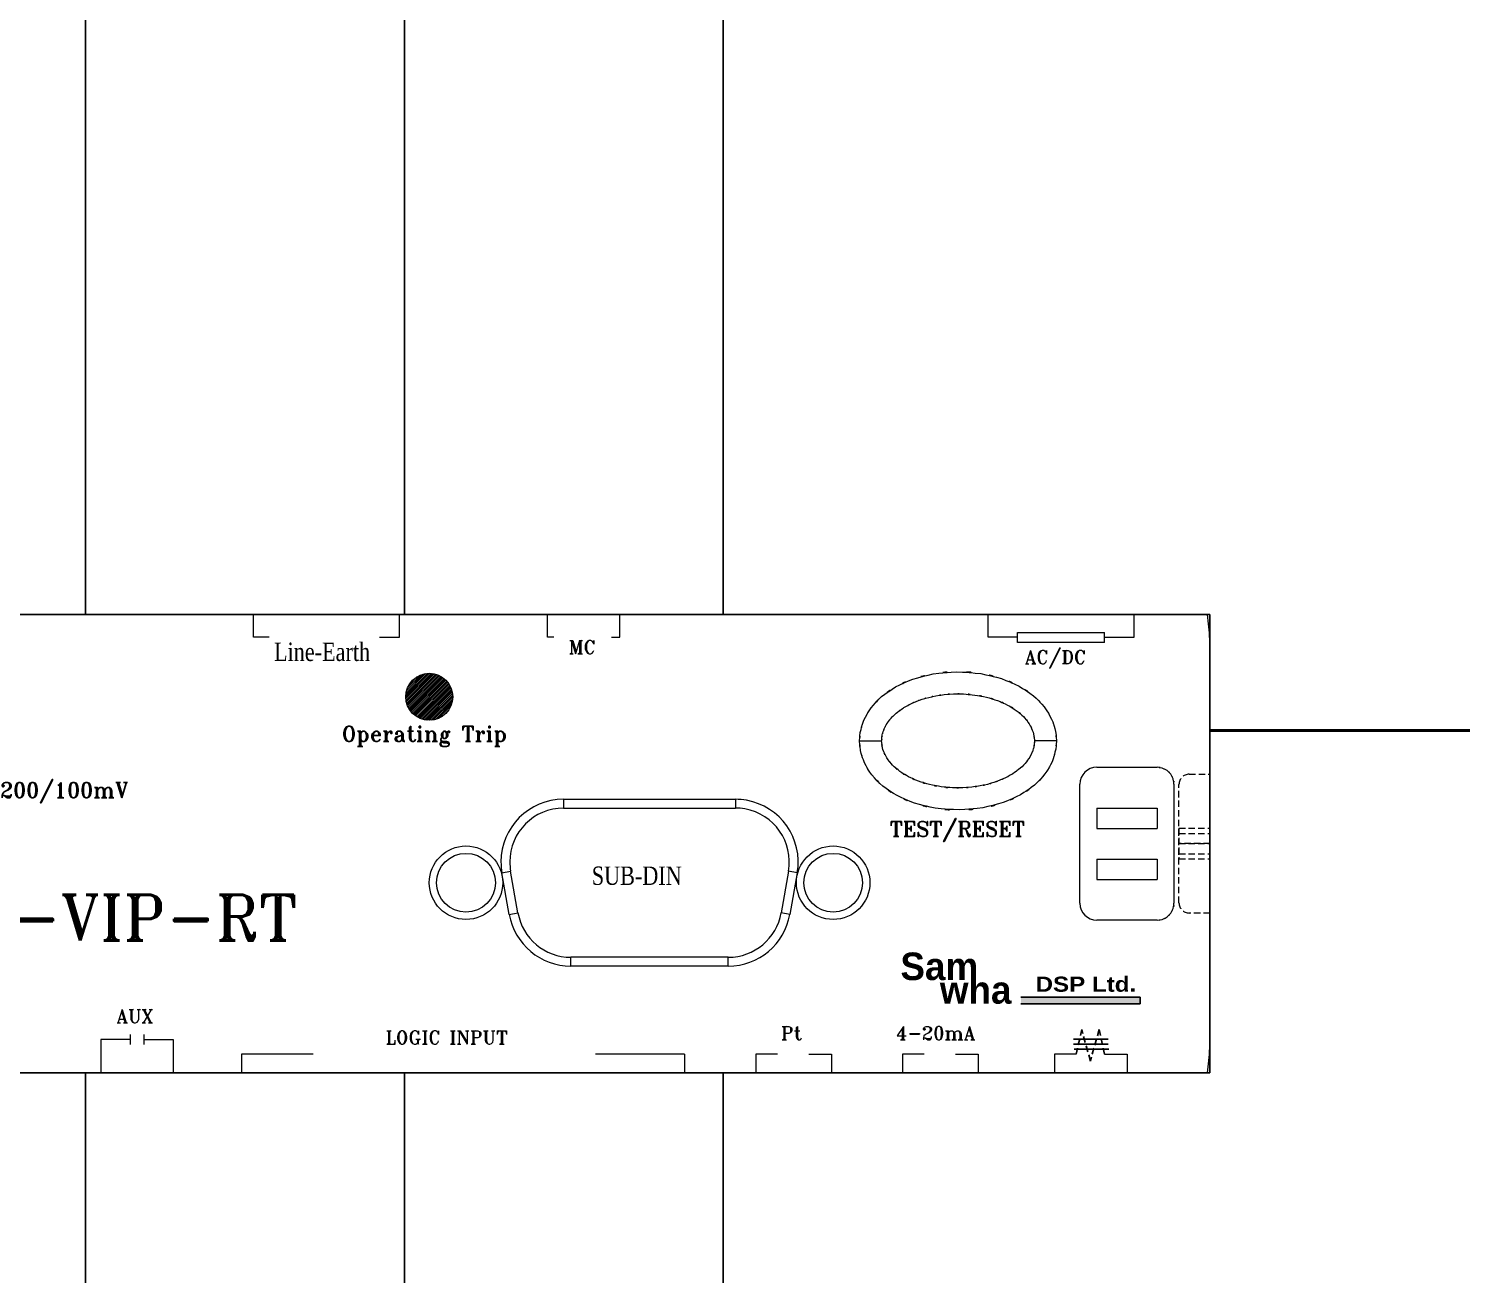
# Model space of a CAD drawing. Header units: millimetres. Extents: x 107 to 2900, y 85 to 3996.
# Drawn here: x 1034.9 to 1090.9, y 404.2 to 452.9 of the extents above; entities that cross this region are included whole.
import ezdxf

# ---------------------------------------------------------------- set-up
doc = ezdxf.new("R2010")
doc.units = ezdxf.units.MM
doc.linetypes.add('DASHED2', pattern=[0.375, 0.25, -0.125])
doc.layers.add('70', color=7, linetype='Continuous')
doc.styles.add('SS', font='batang.ttc', dxfattribs={"width": 0.8})
doc.styles.get("Standard").update_dxf_attribs({"font": 'BareunDotumPro1.ttf'})
doc.styles.add('STYLE2', font='romant.shx')

msp = doc.modelspace()

# ---------------------------------------------------------------- hatches: boundary and pattern name
msp.add_hatch(color=5).paths.add_polyline_path([(1073.697, 414.738), (1073.697, 415.004), (1078.369, 415.004), (1078.369, 414.738)])
at = {"layer": '70', "lineweight": 20}
h = msp.add_hatch(dxfattribs=at)
h.set_pattern_fill('ANSI31', color=3, scale=0.399168, style=0)
h.set_pattern_definition([(45, (-1056.628366, 10287.509907), (-0.03528179995, 0.03528179995), [])])
h.paths.add_polyline_path([(1049.629, 426.749, 1), (1051.467, 426.749, 1)])

# ---------------------------------------------------------------- linework, layer by layer
at = {"color": 0, "lineweight": 30}
for p, q in [((1037.101, 475.576), (1037.101, 444.353)), ((1049.575, 429.968), (1049.575, 475.576)), ((1062.049, 475.576), (1062.049, 429.968)), ((1037.101, 444.353), (1037.101, 429.968)), ((1037.101, 436.941), (1037.101, 429.968)), ((1062.049, 436.941), (1062.049, 429.968)), ((1037.101, 412.037), (1037.101, 385.354)), ((1049.575, 372.88), (1049.575, 412.037)), ((1062.049, 412.037), (1062.049, 385.354))]:
    msp.add_line(p, q, dxfattribs=at)
at = {"color": 7, "lineweight": 30}
for p, q in [((1081.092, 429.968), (1020.004, 429.968)), ((1081.092, 412.037), (1081.092, 429.968)), ((1020.004, 412.037), (1081.092, 412.037))]:
    msp.add_line(p, q, dxfattribs=at)
at = {"color": 7, "lineweight": 15}
for p, q in [((1067.386, 425.025), (1068.248, 425.025)), ((1075.087, 425.025), (1074.225, 425.025)), ((1055.803, 422.74), (1062.533, 422.74)), ((1055.803, 422.74), (1055.803, 422.396)), ((1062.533, 422.74), (1062.533, 422.396)), ((1055.803, 422.396), (1062.533, 422.396)), ((1053.392, 419.867), (1053.732, 419.927)), ((1053.679, 418.239), (1053.392, 419.867)), ((1054.019, 418.3), (1053.732, 419.927)), ((1064.604, 419.927), (1064.317, 418.3)), ((1064.944, 419.867), (1064.604, 419.927)), ((1064.944, 419.867), (1064.657, 418.239)), ((1053.679, 418.239), (1054.019, 418.3)), ((1064.657, 418.239), (1064.317, 418.3)), ((1062.246, 416.562), (1056.089, 416.562)), ((1056.089, 416.217), (1056.089, 416.562)), ((1062.246, 416.217), (1062.246, 416.562)), ((1062.246, 416.217), (1056.089, 416.217))]:
    msp.add_line(p, q, dxfattribs=at)
at = {"color": 7, "lineweight": 0}
for p, q in [((1076.666, 423.993), (1079.025, 423.993)), ((1076.005, 418.674), (1076.005, 423.332)), ((1079.686, 423.332), (1079.686, 418.674)), ((1076.666, 422.396), (1079.025, 422.396)), ((1076.666, 421.598), (1079.025, 421.598)), ((1076.666, 420.4), (1079.025, 420.4)), ((1076.666, 419.602), (1079.025, 419.602)), ((1079.025, 418.013), (1076.666, 418.013))]:
    msp.add_line(p, q, dxfattribs=at)
at = {"color": 5}
for p, q in [((1073.697, 415.004), (1078.369, 415.004)), ((1078.369, 415.004), (1078.369, 414.738)), ((1078.369, 414.738), (1073.697, 414.738))]:
    msp.add_line(p, q, dxfattribs=at)
at = {"color": 7, "linetype": 'DASHED2'}
for p, q in [((1075.862, 412.767), (1076.075, 413.732)), ((1076.415, 412.5), (1076.075, 413.732)), ((1076.754, 413.732), (1076.415, 412.5)), ((1076.967, 412.767), (1076.754, 413.732))]:
    msp.add_line(p, q, dxfattribs=at)
at = {"color": 7}
for p, q in [((1076.428, 413.354), (1075.75, 413.354)), ((1076.433, 413.16), (1075.755, 413.16)), ((1077.106, 413.354), (1076.428, 413.354)), ((1077.112, 413.16), (1076.433, 413.16)), ((1076.453, 412.967), (1075.774, 412.967)), ((1077.131, 412.967), (1076.453, 412.967))]:
    msp.add_line(p, q, dxfattribs=at)
at = {"color": 3, "lineweight": 15}
msp.add_circle((1050.548, 426.749), 0.919, dxfattribs=at)
at = {"color": 7, "lineweight": 15}
for centre, radius in [((1051.985, 419.478), 1.437), ((1051.985, 419.478), 1.149), ((1066.351, 419.478), 1.437), ((1066.352, 419.478), 1.149)]:
    msp.add_circle(centre, radius, dxfattribs=at)
for points, knots in [([(1081, 429.968), (1081, 429.966), (1080.999, 429.964), (1080.997, 429.964), (1080.995, 429.964), (1080.993, 429.966), (1080.993, 429.968), (1080.993, 429.97), (1080.995, 429.972), (1080.997, 429.972), (1080.999, 429.972), (1081, 429.97), (1081, 429.968)], [0, 0, 0, 0, 1, 1, 1, 2, 2, 2, 3, 3, 3, 4, 4, 4, 4]), ([(1067.386, 425.025), (1067.415, 425.516), (1067.362, 424.863), (1067.413, 425.352), (1067.603, 426.091), (1067.316, 425.115), (1067.555, 425.84), (1067.948, 426.57), (1067.393, 425.615), (1067.834, 426.317), (1068.434, 426.996), (1067.606, 426.117), (1068.248, 426.757), (1069.052, 427.348), (1067.959, 426.59), (1068.794, 427.136), (1069.792, 427.612), (1068.447, 427.01), (1069.467, 427.437), (1070.656, 427.773), (1069.061, 427.361), (1070.264, 427.643), (1071.649, 427.8), (1069.799, 427.633), (1071.189, 427.726), (1072.598, 427.654), (1070.723, 427.794), (1072.127, 427.657), (1073.35, 427.39), (1071.729, 427.782), (1072.938, 427.46), (1073.977, 427.044), (1072.606, 427.632), (1073.623, 427.166), (1074.478, 426.628), (1073.359, 427.376), (1074.183, 426.793), (1074.843, 426.159), (1073.989, 427.03), (1074.61, 426.357), (1075.067, 425.658), (1074.488, 426.609), (1074.899, 425.881), (1075.153, 425.161), (1074.846, 426.132), (1075.052, 425.396), (1075.118, 424.841), (1075.049, 425.582), (1075.087, 425.025)], [0, 0, 0, 0, 1, 1, 1, 2, 2, 2, 3, 3, 3, 4, 4, 4, 5, 5, 5, 6, 6, 6, 7, 7, 7, 8, 8, 8, 9, 9, 9, 10, 10, 10, 11, 11, 11, 12, 12, 12, 13, 13, 13, 14, 14, 14, 15, 15, 15, 16, 16, 16, 16]), ([(1068.248, 425.025), (1068.254, 425.199), (1068.243, 424.968), (1068.254, 425.141), (1068.28, 425.326), (1068.242, 425.08), (1068.273, 425.264), (1068.322, 425.459), (1068.253, 425.2), (1068.307, 425.393), (1068.382, 425.593), (1068.279, 425.328), (1068.359, 425.525), (1068.459, 425.724), (1068.322, 425.461), (1068.427, 425.657), (1068.552, 425.852), (1068.382, 425.594), (1068.512, 425.786), (1068.662, 425.977), (1068.459, 425.725), (1068.614, 425.912), (1068.79, 426.097), (1068.552, 425.853), (1068.732, 426.034), (1068.934, 426.213), (1068.663, 425.978), (1068.868, 426.152), (1069.096, 426.322), (1068.79, 426.098), (1069.021, 426.264), (1069.277, 426.427), (1068.934, 426.213), (1069.192, 426.371), (1069.479, 426.526), (1069.095, 426.323), (1069.385, 426.472), (1069.703, 426.616), (1069.277, 426.428), (1069.598, 426.566), (1069.947, 426.695), (1069.48, 426.527), (1069.831, 426.651), (1070.215, 426.765), (1069.702, 426.617), (1070.088, 426.725), (1070.516, 426.822), (1069.944, 426.697), (1070.374, 426.787), (1070.854, 426.863), (1070.212, 426.768), (1070.695, 426.834), (1071.235, 426.88), (1070.514, 426.826), (1071.055, 426.861), (1071.654, 426.866), (1070.855, 426.869), (1071.454, 426.86), (1072.11, 426.809), (1071.236, 426.888), (1071.891, 426.82), (1072.577, 426.7), (1071.664, 426.873), (1072.347, 426.734), (1073.008, 426.544), (1072.131, 426.811), (1072.786, 426.6), (1073.376, 426.352), (1072.595, 426.697), (1073.176, 426.428), (1073.689, 426.126), (1073.013, 426.541), (1073.514, 426.22), (1073.949, 425.865), (1073.381, 426.352), (1073.798, 425.977), (1074.149, 425.56), (1073.698, 426.129), (1074.024, 425.692), (1074.266, 425.213), (1073.967, 425.863), (1074.173, 425.367), (1074.271, 424.857), (1074.169, 425.541), (1074.225, 425.025)], [0, 0, 0, 0, 1, 1, 1, 2, 2, 2, 3, 3, 3, 4, 4, 4, 5, 5, 5, 6, 6, 6, 7, 7, 7, 8, 8, 8, 9, 9, 9, 10, 10, 10, 11, 11, 11, 12, 12, 12, 13, 13, 13, 14, 14, 14, 15, 15, 15, 16, 16, 16, 17, 17, 17, 18, 18, 18, 19, 19, 19, 20, 20, 20, 21, 21, 21, 22, 22, 22, 23, 23, 23, 24, 24, 24, 25, 25, 25, 26, 26, 26, 27, 27, 27, 28, 28, 28, 28]), ([(1075.087, 425.025), (1075.058, 424.535), (1075.111, 425.187), (1075.06, 424.699), (1074.87, 423.96), (1075.156, 424.936), (1074.917, 424.211), (1074.524, 423.481), (1075.08, 424.436), (1074.639, 423.733), (1074.038, 423.055), (1074.867, 423.934), (1074.225, 423.294), (1073.421, 422.703), (1074.514, 423.461), (1073.678, 422.915), (1072.68, 422.439), (1074.026, 423.041), (1073.006, 422.614), (1071.816, 422.277), (1073.411, 422.689), (1072.208, 422.408), (1070.823, 422.251), (1072.674, 422.418), (1071.283, 422.325), (1069.874, 422.397), (1071.749, 422.257), (1070.345, 422.394), (1069.122, 422.661), (1070.744, 422.269), (1069.535, 422.591), (1068.496, 423.007), (1069.866, 422.419), (1068.849, 422.885), (1067.995, 423.423), (1069.114, 422.675), (1068.29, 423.259), (1067.63, 423.892), (1068.483, 423.022), (1067.863, 423.694), (1067.406, 424.393), (1067.984, 423.442), (1067.574, 424.169), (1067.319, 424.89), (1067.626, 423.919), (1067.42, 424.655), (1067.355, 425.209), (1067.423, 424.469), (1067.386, 425.025)], [0, 0, 0, 0, 1, 1, 1, 2, 2, 2, 3, 3, 3, 4, 4, 4, 5, 5, 5, 6, 6, 6, 7, 7, 7, 8, 8, 8, 9, 9, 9, 10, 10, 10, 11, 11, 11, 12, 12, 12, 13, 13, 13, 14, 14, 14, 15, 15, 15, 16, 16, 16, 16]), ([(1074.225, 425.025), (1074.218, 424.853), (1074.23, 425.083), (1074.219, 424.91), (1074.193, 424.725), (1074.231, 424.971), (1074.2, 424.787), (1074.151, 424.592), (1074.22, 424.851), (1074.165, 424.658), (1074.091, 424.458), (1074.194, 424.723), (1074.114, 424.526), (1074.014, 424.327), (1074.151, 424.59), (1074.045, 424.394), (1073.92, 424.198), (1074.091, 424.457), (1073.96, 424.265), (1073.81, 424.074), (1074.014, 424.326), (1073.859, 424.139), (1073.683, 423.954), (1073.92, 424.198), (1073.74, 424.017), (1073.538, 423.838), (1073.81, 424.073), (1073.604, 423.9), (1073.377, 423.728), (1073.683, 423.953), (1073.451, 423.787), (1073.196, 423.624), (1073.539, 423.838), (1073.28, 423.68), (1072.994, 423.526), (1073.378, 423.728), (1073.088, 423.579), (1072.77, 423.435), (1073.196, 423.623), (1072.875, 423.485), (1072.526, 423.355), (1072.993, 423.524), (1072.641, 423.401), (1072.257, 423.286), (1072.771, 423.434), (1072.385, 423.326), (1071.957, 423.228), (1072.529, 423.354), (1072.099, 423.264), (1071.618, 423.188), (1072.26, 423.283), (1071.778, 423.217), (1071.238, 423.171), (1071.959, 423.224), (1071.418, 423.19), (1070.819, 423.185), (1071.618, 423.182), (1071.018, 423.191), (1070.363, 423.242), (1071.236, 423.163), (1070.582, 423.231), (1069.895, 423.35), (1070.808, 423.177), (1070.125, 423.317), (1069.465, 423.507), (1070.341, 423.24), (1069.687, 423.45), (1069.096, 423.699), (1069.878, 423.354), (1069.297, 423.623), (1068.783, 423.924), (1069.459, 423.509), (1068.958, 423.831), (1068.524, 424.185), (1069.092, 423.699), (1068.674, 424.074), (1068.323, 424.49), (1068.774, 423.922), (1068.449, 424.359), (1068.206, 424.838), (1068.506, 424.187), (1068.299, 424.684), (1068.201, 425.194), (1068.304, 424.51), (1068.248, 425.025)], [0, 0, 0, 0, 1, 1, 1, 2, 2, 2, 3, 3, 3, 4, 4, 4, 5, 5, 5, 6, 6, 6, 7, 7, 7, 8, 8, 8, 9, 9, 9, 10, 10, 10, 11, 11, 11, 12, 12, 12, 13, 13, 13, 14, 14, 14, 15, 15, 15, 16, 16, 16, 17, 17, 17, 18, 18, 18, 19, 19, 19, 20, 20, 20, 21, 21, 21, 22, 22, 22, 23, 23, 23, 24, 24, 24, 25, 25, 25, 26, 26, 26, 27, 27, 27, 28, 28, 28, 28]), ([(1055.803, 422.74), (1054.451, 422.74), (1053.354, 421.644), (1053.354, 420.292), (1053.354, 420.15), (1053.367, 420.007), (1053.392, 419.867)], [0, 0, 0, 0, 1, 1, 1, 2, 2, 2, 2]), ([(1064.944, 419.867), (1065.179, 421.199), (1064.29, 422.468), (1062.958, 422.703), (1062.818, 422.728), (1062.675, 422.74), (1062.533, 422.74)], [0, 0, 0, 0, 1, 1, 1, 2, 2, 2, 2]), ([(1055.803, 422.396), (1054.641, 422.396), (1053.699, 421.454), (1053.699, 420.292), (1053.699, 420.17), (1053.71, 420.048), (1053.732, 419.927)], [0, 0, 0, 0, 1, 1, 1, 2, 2, 2, 2]), ([(1064.604, 419.927), (1064.806, 421.071), (1064.042, 422.162), (1062.898, 422.363), (1062.777, 422.385), (1062.656, 422.396), (1062.533, 422.396)], [0, 0, 0, 0, 1, 1, 1, 2, 2, 2, 2]), ([(1081.096, 413.676), (1081.096, 413.674), (1081.094, 413.672), (1081.092, 413.672), (1081.09, 413.672), (1081.088, 413.674), (1081.088, 413.676), (1081.088, 413.678), (1081.09, 413.679), (1081.092, 413.679), (1081.094, 413.679), (1081.096, 413.678), (1081.096, 413.676)], [0, 0, 0, 0, 1, 1, 1, 2, 2, 2, 3, 3, 3, 4, 4, 4, 4]), ([(1081, 412.037), (1081, 412.036), (1080.999, 412.034), (1080.997, 412.034), (1080.995, 412.034), (1080.993, 412.036), (1080.993, 412.037), (1080.993, 412.04), (1080.995, 412.041), (1080.997, 412.041), (1080.999, 412.041), (1081, 412.04), (1081, 412.037)], [0, 0, 0, 0, 1, 1, 1, 2, 2, 2, 3, 3, 3, 4, 4, 4, 4])]:
    msp.add_open_spline(points, degree=3, knots=knots, dxfattribs=at)
for points in [[(1081.092, 429.003), (1081.064, 429.325), (1081.032, 429.646), (1080.997, 429.968)], [(1053.679, 418.239), (1053.885, 417.07), (1054.902, 416.217), (1056.089, 416.217)], [(1054.019, 418.3), (1054.195, 417.294), (1055.069, 416.562), (1056.089, 416.562)], [(1062.246, 416.562), (1063.266, 416.562), (1064.14, 417.294), (1064.317, 418.3)], [(1062.246, 416.217), (1063.434, 416.217), (1064.451, 417.07), (1064.657, 418.239)], [(1080.997, 412.037), (1081.032, 412.359), (1081.064, 412.681), (1081.092, 413.003)]]:
    msp.add_open_spline(points, degree=3, dxfattribs=at)
at = {"color": 7, "lineweight": 0}
for points in [[(1076.666, 423.993), (1076.301, 423.993), (1076.005, 423.696), (1076.005, 423.332)], [(1076.005, 418.674), (1076.005, 418.309), (1076.301, 418.013), (1076.666, 418.013)]]:
    msp.add_open_spline(points, degree=3, dxfattribs=at)
for points in [[(1079.686, 423.332), (1079.651, 423.64), (1079.715, 423.231), (1079.653, 423.536), (1079.525, 423.819), (1079.712, 423.45), (1079.56, 423.72), (1079.35, 423.949), (1079.642, 423.657), (1079.413, 423.866), (1079.143, 424.019), (1079.512, 423.831), (1079.229, 423.96), (1078.925, 424.022), (1079.333, 423.957), (1079.025, 423.993)], [(1079.025, 418.013), (1079.333, 418.048), (1078.925, 417.984), (1079.229, 418.045), (1079.512, 418.174), (1079.143, 417.987), (1079.413, 418.139), (1079.642, 418.349), (1079.35, 418.057), (1079.56, 418.285), (1079.712, 418.556), (1079.525, 418.187), (1079.653, 418.469), (1079.715, 418.774), (1079.651, 418.365), (1079.686, 418.674)]]:
    msp.add_open_spline(points, degree=3, knots=[0, 0, 0, 0, 1, 1, 1, 2, 2, 2, 3, 3, 3, 4, 4, 4, 5, 5, 5, 5], dxfattribs=at)
at = {"layer": '70', "lineweight": 15}
for p, q in [((1043.675, 429.077), (1043.675, 429.968)), ((1049.385, 429.077), (1049.385, 429.968)), ((1055.17, 429.077), (1055.17, 429.968)), ((1058.007, 429.077), (1058.007, 429.968)), ((1072.411, 429.077), (1072.411, 429.968)), ((1078.122, 429.077), (1078.122, 429.968)), ((1044.285, 429.077), (1043.675, 429.077)), ((1048.595, 429.077), (1049.385, 429.077)), ((1055.424, 429.077), (1055.17, 429.077)), ((1057.677, 429.077), (1058.007, 429.077)), ((1073.561, 429.077), (1072.411, 429.077)), ((1073.561, 429.265), (1076.973, 429.265)), ((1073.561, 428.876), (1073.561, 429.265)), ((1076.973, 428.876), (1073.561, 428.876)), ((1076.973, 428.876), (1076.973, 429.265)), ((1076.973, 429.077), (1078.122, 429.077)), ((1037.693, 413.342), (1037.693, 412.037)), ((1038.842, 413.342), (1037.693, 413.342)), ((1038.842, 413.543), (1038.842, 413.153)), ((1039.38, 413.543), (1039.38, 413.153)), ((1039.38, 413.342), (1040.53, 413.342)), ((1040.53, 413.342), (1040.53, 412.037)), ((1043.206, 412.767), (1043.206, 412.037)), ((1046, 412.767), (1043.206, 412.767)), ((1060.535, 412.767), (1057.047, 412.767)), ((1060.535, 412.767), (1060.535, 412.037)), ((1064.168, 412.767), (1063.32, 412.767)), ((1063.32, 412.767), (1063.32, 412.037)), ((1065.396, 412.767), (1066.281, 412.767)), ((1066.281, 412.767), (1066.281, 412.037)), ((1069.914, 412.767), (1069.066, 412.767)), ((1069.066, 412.767), (1069.066, 412.037)), ((1071.142, 412.767), (1072.027, 412.767)), ((1072.027, 412.767), (1072.027, 412.037)), ((1075.862, 412.767), (1075.014, 412.767)), ((1075.014, 412.767), (1075.014, 412.037)), ((1076.967, 412.767), (1077.852, 412.767)), ((1077.852, 412.767), (1077.852, 412.037))]:
    msp.add_line(p, q, dxfattribs=at)
at = {"layer": '70', "color": 1, "linetype": 'ByBlock', "lineweight": 50}
msp.add_line((1081.092, 425.434), (1116.327, 425.434), dxfattribs=at)
at = {"layer": '70', "linetype": 'DASHED2', "lineweight": 15}
for p, q in [((1081.092, 418.013), (1081.092, 424)), ((1079.88, 418.691), (1079.88, 423.322)), ((1080.279, 423.721), (1081.092, 423.721)), ((1079.88, 421.605), (1081.092, 421.605)), ((1079.88, 421.605), (1079.88, 420.408)), ((1081.092, 421.605), (1081.092, 420.408)), ((1079.88, 421.406), (1081.092, 421.406)), ((1081.092, 421.007), (1079.88, 421.007)), ((1079.88, 421.007), (1081.092, 421.007)), ((1079.88, 420.607), (1081.092, 420.607)), ((1079.88, 420.408), (1081.092, 420.408)), ((1081.092, 418.292), (1080.279, 418.292))]:
    msp.add_line(p, q, dxfattribs=at)
at = {"layer": '70', "lineweight": 13}
for p, q in [((1076.666, 422.396), (1076.666, 421.598)), ((1079.025, 422.396), (1079.025, 421.598)), ((1076.666, 420.4), (1076.666, 419.602)), ((1079.025, 420.4), (1079.025, 419.602))]:
    msp.add_line(p, q, dxfattribs=at)
at = {"layer": '70', "linetype": 'DASHED2', "lineweight": 15}
for centre, start, end in [((1080.279, 423.322), 90, 180), ((1080.279, 418.691), 180, 270)]:
    msp.add_arc(centre, 0.399, start, end, dxfattribs=at)

# ---------------------------------------------------------------- texts
at = {"color": 0, "style": 'SS', "width": 0.8}
for s, p in [('Line-Earth', (1044.473, 428.151)), ('SUB-DIN', (1056.906, 419.393))]:
    msp.add_text(s, height=0.7185, dxfattribs=at).set_placement(p)
at = {"color": 0, "style": 'STYLE2'}
for s, height, p in [('MC', 0.5202, (1056.005, 428.434)), ('AC/DC', 0.5202, (1073.854, 428.045)), ('Operating Trip', 0.59339, (1047.131, 425.004)), ('200/100mV', 0.5934, (1033.758, 422.803)), ('TEST/RESET', 0.5934, (1068.563, 421.283)), ('DSP-VIP-RT', 1.7888, (1029.302, 417.213)), ('AUX', 0.5202, (1038.312, 413.995)), ('Pt', 0.5202, (1064.307, 413.335)), ('4-20mA', 0.5202, (1068.811, 413.335)), ('LOGIC INPUT', 0.52019, (1048.839, 413.165))]:
    msp.add_text(s, height=height, dxfattribs=at).set_placement(p)
at = {"color": 20, "insert": (1068.982, 416.746), "char_height": 1.07775, "width": 3.87296, "attachment_point": 1}
msp.add_mtext('{\\fPump Demi Bold LET|b0|i0|c0|p2;Sam}', dxfattribs=at)
at = {"color": 5, "insert": (1070.525, 415.823), "char_height": 1.07775, "width": 3.87296, "attachment_point": 1}
msp.add_mtext('{\\fPump Demi Bold LET|b0|i0|c0|p2;wha}', dxfattribs=at)
at = {"color": 0, "insert": (1074.27, 415.804), "char_height": 0.59115, "width": 10.51796, "attachment_point": 1}
msp.add_mtext('{\\fArial Black|b0|i0|c0|p34;DSP Ltd.}', dxfattribs=at)

doc.saveas('drawing.dxf')
